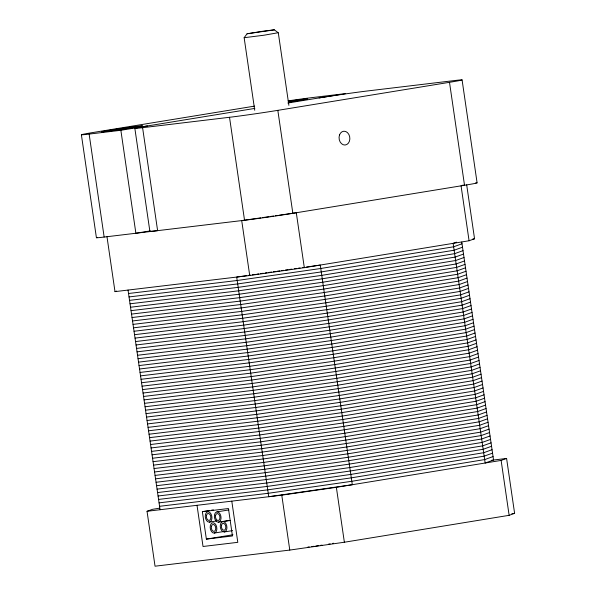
<?xml version="1.0" encoding="UTF-8"?>
<svg xmlns="http://www.w3.org/2000/svg" width="596" height="596" viewBox="0 0 596 596"><rect width="100%" height="100%" fill="white"/><g stroke="black" fill="none" stroke-linecap="round" stroke-linejoin="round"><path stroke-width="0.89" d="M254.73 110.267L244.144 37.712L247.057 33.786L262.091 31.335L274.272 29.8L278.302 32.802L288.889 105.358M106.982 236.716L114.991 291.63L116.555 291.064M463.412 184.998L461.066 185.84L469.074 240.754L304.31 267.664L249.724 275.508L114.991 291.63M456.484 242.155L453.131 243.362L485.174 463.017L493.555 460.008L461.758 242.065M469.074 240.754L474.55 238.787L466.675 184.79M462.012 243.779L453.63 246.789L320.76 268.491L237.186 280.5L128.527 293.5M462.511 247.213L454.137 250.223L321.259 271.925L237.692 283.927L129.034 296.935M463.01 250.648L454.636 253.658L321.758 275.352L238.191 287.361L129.533 300.362M463.517 254.082L455.135 257.085L322.265 278.786L238.691 290.796L130.032 303.796M464.016 257.509L455.635 260.519L322.764 282.221L239.19 294.223L130.531 307.231M464.515 260.944L456.134 263.954L323.263 285.648L239.689 297.657L131.031 310.658M465.014 264.378L456.64 267.38L323.762 289.082L240.195 301.092L131.537 314.092M465.513 267.805L457.139 270.815L324.261 292.517L240.695 304.526L132.036 317.526M466.02 271.24L457.639 274.249L324.768 295.951L241.194 307.953L132.536 320.961M466.519 274.674L458.138 277.684L325.267 299.378L241.693 311.388L133.035 324.388M467.018 278.101L458.637 281.111L325.766 302.813L242.2 314.822L133.534 327.822M467.517 281.535L459.143 284.545L326.265 306.247L242.699 318.249L134.04 331.257M468.016 284.97L459.643 287.98L326.764 309.674L243.198 321.684L134.54 334.684M468.523 288.397L460.142 291.407L327.271 313.109L243.697 325.118L135.039 338.118M469.022 291.831L460.641 294.841L327.77 316.543L244.196 328.545L135.538 341.553M469.521 295.266L461.14 298.276L328.269 319.97L244.703 331.979L136.037 344.98M470.02 298.693L461.647 301.703L328.769 323.405L245.202 335.414L136.544 348.414M470.52 302.127L462.146 305.137L329.268 326.839L245.701 338.841L137.043 351.849M471.026 305.562L462.645 308.572L329.774 330.266L246.2 342.275L137.542 355.276M471.525 308.996L463.144 311.999L330.273 333.7L246.699 345.71L138.041 358.71M472.025 312.423L463.643 315.433L330.773 337.135L247.206 349.144L138.54 362.144M472.524 315.858L464.15 318.867L331.272 340.569L247.705 352.571L139.047 365.579M473.023 319.292L464.649 322.302L331.771 343.996L248.204 356.006L139.546 369.006M473.529 322.719L465.148 325.729L332.277 347.431L248.703 359.44L140.045 372.44M474.029 326.154L465.647 329.163L332.777 350.865L249.202 362.867L140.544 375.875M474.528 329.588L466.154 332.598L333.276 354.292L249.709 366.302L141.051 379.302M475.027 333.015L466.653 336.025L333.775 357.727L250.208 369.736L141.55 382.736M475.533 336.449L467.152 339.459L334.281 361.161L250.707 373.163L142.049 386.171M476.033 339.884L467.651 342.894L334.781 364.588L251.207 376.598L142.548 389.598M476.532 343.311L468.151 346.321L335.28 368.023L251.706 380.032L143.047 393.032M477.031 346.745L468.657 349.755L335.779 371.457L252.212 383.459L143.554 396.467M477.53 350.18L469.156 353.19L336.278 374.884L252.711 386.893L144.053 399.894M478.037 353.614L469.655 356.617L336.785 378.318L253.211 390.328L144.552 403.328M478.536 357.041L470.155 360.051L337.284 381.753L253.71 393.755L145.052 406.763M479.035 360.476L470.654 363.486L337.783 385.187L254.209 397.189L145.551 410.19M479.534 363.91L471.16 366.92L338.282 388.614L254.715 400.624L146.057 413.624M480.033 367.337L471.66 370.347L338.781 392.049L255.215 404.058L146.556 417.058M480.54 370.772L472.159 373.781L339.288 395.483L255.714 407.485L147.056 420.493M481.039 374.206L472.658 377.216L339.787 398.91L256.213 410.92L147.555 423.92M481.538 377.633L473.157 380.643L340.286 402.345L256.72 414.354L148.054 427.354M482.037 381.067L473.664 384.077L340.785 405.779L257.219 417.781L148.56 430.789M482.537 384.502L474.163 387.512L341.285 409.206L257.718 421.216L149.06 434.216M483.043 387.929L474.662 390.939L341.791 412.641L258.217 424.65L149.559 437.65M491.715 460.231L506.593 458.443L514.609 513.365L509.133 515.324L344.369 542.233L289.783 550.078L155.042 566.2L147.033 511.286L152.509 509.319L159.594 508.165M483.542 391.363L475.161 394.373L342.29 416.075L258.716 428.077L150.058 441.085M484.041 394.798L475.66 397.808L342.789 419.502L259.223 431.511L150.557 444.512M484.541 398.232L476.167 401.235L343.289 422.937L259.722 434.946L151.064 447.946M485.04 401.659L476.666 404.669L343.788 426.371L260.221 438.373L151.563 451.381M485.546 405.094L477.165 408.104L344.294 429.798L260.72 441.807L152.062 454.808M486.045 408.528L477.664 411.531L344.793 433.232L261.219 445.242L152.561 458.242M486.545 411.955L478.163 414.965L345.293 436.667L261.726 448.676L153.06 461.677M487.044 415.39L478.67 418.399L345.792 440.101L262.225 452.103L153.567 465.111M487.543 418.824L479.169 421.834L346.298 443.528L262.724 455.538L154.066 468.538M488.05 422.251L479.668 425.261L346.798 446.963L263.223 458.972L154.565 471.972M488.549 425.686L480.167 428.695L347.297 450.397L263.723 462.399L155.064 475.407M489.048 429.12L480.674 432.13L347.796 453.824L264.229 465.834L155.571 478.834M489.547 432.547L481.173 435.557L348.295 457.259L264.728 469.268L156.07 482.268M490.054 435.981L481.672 438.991L348.802 460.693L265.227 472.695L156.569 485.703M490.553 439.416L482.171 442.426L349.301 464.12L265.727 476.13L157.068 489.13M491.052 442.843L482.671 445.853L349.8 467.555L266.226 479.564L157.567 492.564M491.551 446.277L483.177 449.287L350.299 470.989L266.732 482.991L158.074 495.999M492.05 449.712L483.676 452.722L350.798 474.416L267.231 486.425L158.573 499.426M492.557 453.146L484.175 456.149L351.305 477.85L267.731 489.86L159.072 502.86M493.056 456.573L484.675 459.583L351.804 481.285L268.23 493.294L159.572 506.295M147.033 511.286L281.774 495.164L336.36 487.319L501.124 460.41L506.593 458.443M274.384 29.86L247.057 33.786M332.657 543.403L333.477 543.209M328.508 544.133L330.139 543.857M254.634 106.11L93.974 132.349A34.695 0.73 -8.3 0 0 89.132 134.085L104.151 237.052L244.539 220.252A34.695 0.73 -8.3 0 0 292.845 213.316L464.522 185.274A34.695 0.73 -8.3 0 0 475.66 182.875M89.132 134.085L120.861 130.293L254.85 108.412M287.875 103.019L345.68 93.579L313.958 97.371A34.695 0.73 -8.3 0 0 288.114 100.873M150.773 231.017A34.695 0.73 -8.3 0 0 157.612 230.652L142.593 127.693L229.52 117.285A34.695 0.73 -8.3 0 0 277.825 110.349L449.503 82.315A34.695 0.73 -8.3 0 0 454.346 80.572L367.412 90.972A34.695 0.73 -8.3 0 0 319.106 97.915M149.596 231.017L135.881 233.252L120.861 130.293M202.364 511.651L228.447 508.53L232.447 535.983L206.372 539.104L202.364 511.651L209.695 510.452M211.528 510.154L213.361 509.856M216.959 511.875L228.871 509.93M209.352 522.111A5.208 3.278 80.7 0 0 211.051 514.05A5.208 3.278 80.7 0 0 205.404 514.728A5.208 3.278 80.7 0 0 209.352 522.111L216.683 520.919M218.464 522.17A5.208 3.278 80.7 0 0 220.155 514.11A5.208 3.278 80.7 0 0 214.515 514.788A5.208 3.278 80.7 0 0 218.464 522.17L229.46 520.375M222.852 521.656L230.183 520.457M214.269 533.07A5.208 3.278 80.7 0 0 215.968 525.009A5.208 3.278 80.7 0 0 210.321 525.687A5.208 3.278 80.7 0 0 214.269 533.07L225.266 531.274M224.349 531.952A5.208 3.278 80.7 0 0 226.048 523.891A5.208 3.278 80.7 0 0 220.401 524.569A5.208 3.278 80.7 0 0 224.349 531.952L232.596 530.604M206.372 539.104L232.947 534.768M320.231 545.4L322.026 545.139M260.825 217.845L241.715 220.595L249.724 275.508M262.642 217.585L269.012 216.668M270.83 216.408L273.557 216.013M275.374 215.752L277.2 215.491M279.017 215.23L296.301 212.75L304.31 267.664M246.789 275.613L236.686 277.065L268.736 496.721L352.303 484.719L320.261 265.056L306.486 267.038M248.629 275.352L250.462 275.084M252.302 274.823L255.058 274.428M256.891 274.16L258.731 273.899M260.564 273.639L263.32 273.236M265.16 272.975L266.993 272.715M268.833 272.447L271.582 272.052M273.422 271.791L275.263 271.523M277.095 271.262L279.852 270.867M281.685 270.599L283.525 270.338M285.357 270.07L288.114 269.675M289.954 269.414L291.787 269.146M294.543 268.751L296.383 268.491M298.216 268.222L300.056 267.962M302.813 267.567L304.645 267.299M315.828 546.033L318.443 545.668M311.797 546.577L314.166 546.264M472.814 238.996L474.55 238.787M511.837 513.692L514.609 513.365M307.923 547.046L309.182 546.912M278.161 32.728L263.991 35.216L244.144 37.712M462.079 79.886L477.098 182.853M449.503 82.315L464.522 185.274M501.124 460.41L509.133 515.324M336.36 487.319L344.369 542.233M277.825 110.349L292.845 213.316M229.52 117.285L244.539 220.252M281.774 495.164L289.783 550.078M231.792 501.147L237.797 542.33L203.027 546.487L197.015 505.304M134.852 128.378L149.879 231.345M128.028 290.066L160.071 509.729M81.391 134.778L96.418 237.737M142.593 127.693A34.695 0.73 -8.3 0 1 147.435 125.95M104.151 237.052A34.695 0.73 -8.3 0 1 97.312 237.417M288.814 101.201A20.905 0.44 -8.3 0 1 307.432 98.929A20.905 0.44 -8.3 0 1 288.3 102.154M339.511 134.949A6.936 5.386 83.2 0 0 345.039 145.029A6.936 5.386 83.2 0 0 348.824 134.383A6.936 5.386 83.2 0 0 339.511 134.949M110.357 130.904A20.905 0.44 -8.3 0 0 142.615 125.868A20.905 0.44 -8.3 0 0 112.987 129.757A20.905 0.44 -8.3 0 0 110.357 130.904M215.581 515.533A3.472 2.19 80.7 0 0 218.21 520.457A3.472 2.19 80.7 0 0 219.343 515.078A3.472 2.19 80.7 0 0 215.581 515.533M206.469 515.473A3.472 2.19 80.7 0 0 209.107 520.397A3.472 2.19 80.7 0 0 210.239 515.026A3.472 2.19 80.7 0 0 206.469 515.473M211.386 526.432A3.472 2.19 80.7 0 0 214.016 531.356A3.472 2.19 80.7 0 0 215.149 525.977A3.472 2.19 80.7 0 0 211.386 526.432M221.466 525.314A3.472 2.19 80.7 0 0 224.103 530.231A3.472 2.19 80.7 0 0 225.228 524.86A3.472 2.19 80.7 0 0 221.466 525.314"/></g></svg>
